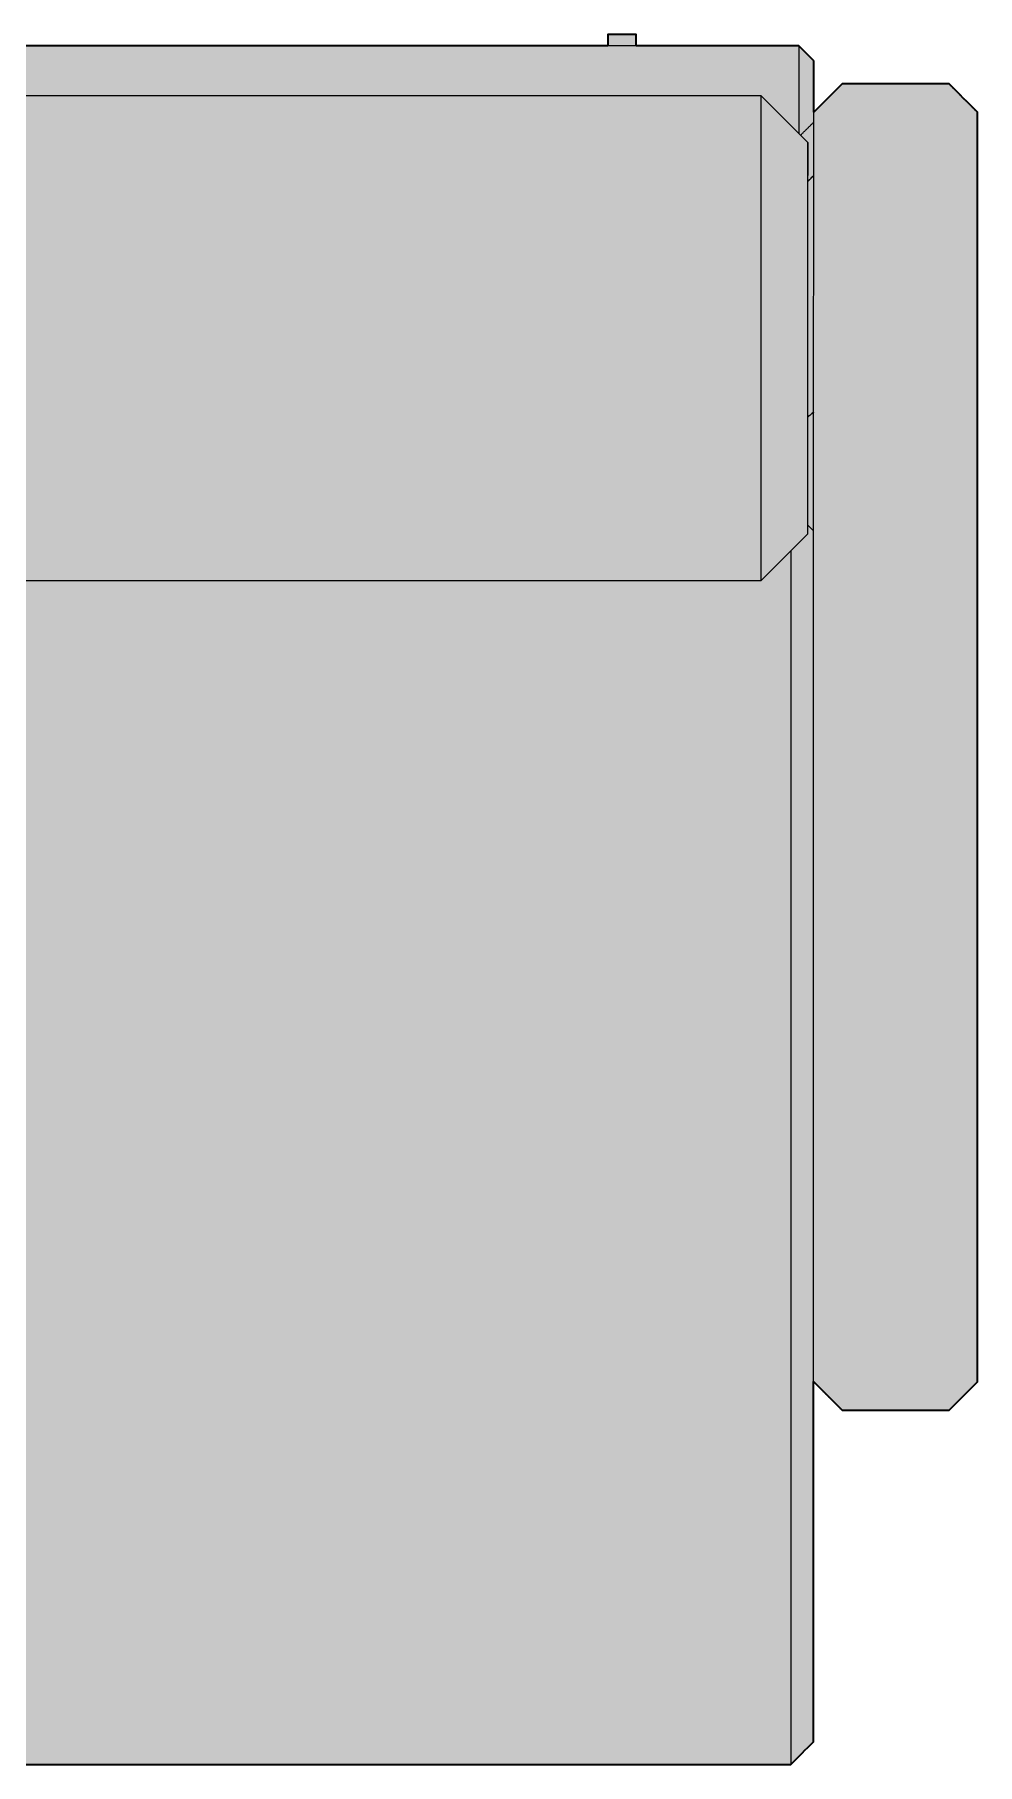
# Model space of a CAD drawing. Header units: millimetres. Extents: x 0 to 6384, y -1474 to 740.
# Drawn here: x 5882 to 6384, y -1472 to -551 of the extents above; entities that cross this region are included whole.
import ezdxf

# ---------------------------------------------------------------- set-up
doc = ezdxf.new("R2010")
doc.units = ezdxf.units.MM
doc.layers.add('Blocks', color=7, linetype='Continuous')
doc.layers.add('Blocks$Fill', color=7, linetype='Continuous', true_color=0xffffff)
doc.layers.add('Blocks$Inner', color=7, linetype='Continuous', lineweight=25, true_color=0x007f00)
doc.layers.add('Blocks$Outline', color=7, linetype='Continuous', lineweight=35, true_color=0xff3f3f)

# ---------------------------------------------------------------- blocks, each defined once
blk = doc.blocks.new('Lissoni Sofa Top')
at = {"layer": 'Blocks$Fill'}
blk.add_hatch(color=256, dxfattribs=at).paths.add_polyline_path([(-887.61, 0), (-875.61, -12), (-12, -12), (0, 0), (0, 0), (0, 191.72), (15.23, 176.49), (72.23, 176.49), (87.23, 191.49), (87.23, 191.5), (87.23, 867.08), (72.23, 882.07), (15.23, 882.07), (0.2, 867.05), (0.23, 894.39), (-7.77, 902.39), (-94.32, 902.39), (-94.32, 908.29), (-109.32, 908.29), (-109.32, 902.39), (-1338.23, 902.39), (-1338.23, 908.32), (-1353.23, 908.32), (-1353.23, 902.39), (-2554.32, 902.39), (-2554.32, 908.29), (-2569.32, 908.29), (-2569.32, 902.39), (-2655.87, 902.39), (-2663.87, 894.39), (-2663.85, 867.05), (-2678.87, 882.07), (-2735.87, 882.07), (-2750.87, 867.08), (-2750.87, 867.05), (-2750.87, 191.62), (-2750.87, 191.59), (-2750.87, 191.49), (-2735.87, 176.49), (-2678.87, 176.49), (-2663.64, 191.72), (-2663.64, 12.81), (-2663.64, 0), (-2651.64, -12), (-1788.04, -12), (-1776.04, 0), (-1775.63, 0), (-1763.63, -12), (-900.02, -12), (-888.02, 0)], flags=0)
at = {"layer": 'Blocks$Inner'}
for p, q in [((-859.62, 875.91), (-27.98, 875.91)), ((-2.98, 647.28), (0, 644.3))]:
    blk.add_line(p, q, dxfattribs=at)
for points in [[(0, 644.28), (0.23, 894.39), (-7.77, 902.39), (-2655.87, 902.39), (-2663.87, 894.39), (-2663.64, 644.28)], [(-109.32, 902.17), (-109.32, 908.29), (-94.32, 908.29), (-94.32, 902.17)], [(-2.98, 850.91), (-27.98, 875.91), (-27.98, 617.76), (-2.98, 642.76)], [(0.23, 833.41), (-1.77, 831.44), (-2.98, 830.25)], [(-27.98, 617.76), (-859.62, 617.76), (-884.62, 642.76)], [(-887.61, 0), (-875.61, -12), (-12, -12), (0, 0)]]:
    blk.add_lwpolyline(points, dxfattribs=at)
for points, knots in [([(-7.77, 902.37), (-7.77, 902.32), (-7.77, 902.13), (-7.77, 901.37), (-7.77, 900.33), (-7.77, 899.06), (-7.78, 897.22), (-7.78, 895.09), (-7.77, 893.16), (-7.77, 891.27), (-7.77, 889.27), (-7.77, 887.09), (-7.77, 884.13), (-7.77, 880.31), (-7.77, 875.64), (-7.77, 870.92), (-7.77, 866.42), (-7.77, 863.34), (-7.77, 861.25), (-7.77, 859.34), (-7.77, 857.45), (-7.77, 856.17), (-7.77, 855.71)], [0.2222222, 0.2222222, 0.2222222, 0.2222222, 0.25, 0.2777778, 0.2916667, 0.3055556, 0.3333333, 0.3611111, 0.3888889, 0.4166667, 0.4444444, 0.4722222, 0.5, 0.5555556, 0.6111111, 0.6666667, 0.7222222, 0.7777778, 0.8055556, 0.8333333, 0.8888889, 0.9322065, 0.9322065, 0.9322065, 0.9322065]), ([(87.23, 191.62), (87.23, 866.5), (87.23, 866.6), (87.23, 866.7), (87.23, 866.8), (87.23, 866.91), (87.23, 867), (87.23, 867.06), (87.23, 867.07), (87.23, 867.08)], [105.363855, 105.363855, 105.363855, 105.363855, 124.311119, 124.824429, 125.337738, 126.426208, 127.514677, 128.603147, 129.691616, 129.691616, 129.691616, 129.691616]), ([(-2.98, 777.36), (-2.98, 779.4), (-2.98, 783.53), (-2.98, 788.78), (-2.98, 793.05), (-2.98, 796.27), (-2.98, 799.49), (-2.98, 802.68), (-2.98, 805.87), (-2.98, 808.52), (-2.98, 810.37), (-2.98, 811.43), (-2.98, 812.17), (-2.98, 812.87), (-2.98, 813.53), (-2.98, 814.19), (-2.98, 815.01), (-2.98, 816), (-2.98, 817.09), (-2.98, 818.11), (-2.98, 819.02), (-2.98, 819.86), (-2.98, 820.61), (-2.98, 821.29), (-2.98, 821.79), (-2.98, 822.16), (-2.98, 822.39), (-2.98, 822.6), (-2.98, 822.89), (-2.98, 823.27), (-2.98, 823.8), (-2.98, 824.38), (-2.98, 825.07), (-2.98, 825.82), (-2.98, 826.69), (-2.98, 827.61), (-2.98, 828.45), (-2.98, 829.13), (-2.98, 829.68), (-2.98, 830.22), (-2.98, 830.79), (-2.98, 831.38), (-2.98, 832), (-2.98, 832.61), (-2.98, 833.84), (-2.98, 835.67), (-2.98, 837.63), (-2.98, 839.08), (-2.98, 840), (-2.98, 840.85), (-2.98, 841.58), (-2.98, 842.26), (-2.98, 842.84), (-2.98, 843.37), (-2.98, 843.75), (-2.98, 844.03), (-2.98, 844.19), (-2.98, 844.35), (-2.98, 844.49), (-2.98, 844.62), (-2.98, 844.76), (-2.98, 844.89), (-2.98, 845.08), (-2.98, 845.32), (-2.98, 845.63), (-2.98, 845.96), (-2.98, 846.3), (-2.98, 846.64), (-2.98, 846.98), (-2.98, 847.31), (-2.98, 847.65), (-2.98, 847.99), (-2.98, 848.33), (-2.98, 848.66), (-2.98, 849.31), (-2.98, 850.1), (-2.98, 850.75), (-2.98, 850.99), (-2.98, 850.83), (-2.98, 850.6), (-2.98, 850.48), (-2.98, 850.36), (-2.98, 850.27), (-2.98, 850.17), (-2.98, 849.93), (-2.98, 849.49), (-2.98, 848.76), (-2.98, 847.89), (-2.98, 847.05), (-2.98, 846.44), (-2.98, 846.06), (-2.98, 845.75), (-2.98, 845.41), (-2.98, 844.92), (-2.98, 844.02), (-2.98, 842.71), (-2.98, 841.13), (-2.98, 839.58), (-2.98, 837.95), (-2.98, 836.28), (-2.98, 834.74), (-2.98, 833.8), (-2.98, 833.4)], [471.464681, 471.464681, 471.464681, 471.464681, 477.967744, 484.470806, 487.759668, 491.04853, 494.282221, 497.515911, 500.700118, 503.884324, 505.466619, 506.257767, 507.048915, 507.704471, 508.360027, 509.015584, 509.67114, 510.829706, 511.988272, 512.952472, 513.916672, 514.72664, 515.536608, 516.18867, 516.840732, 517.097833, 517.354934, 517.561325, 517.767716, 518.286857, 518.805997, 519.5069, 520.207802, 521.128968, 522.050133, 523.160397, 524.27066, 524.889591, 525.508521, 526.127452, 526.746383, 527.443844, 528.141305, 528.838767, 529.536228, 532.289879, 535.043529, 536.16006, 537.276591, 538.19005, 539.10351, 539.854681, 540.605852, 541.210634, 541.815417, 542.048904, 542.28239, 542.471849, 542.661308, 542.85067, 543.040033, 543.229395, 543.418757, 543.885041, 544.351325, 544.926524, 545.501722, 546.158558, 546.815393, 547.510248, 548.205102, 549.020712, 549.836321, 550.725471, 551.614621, 555.37526, 559.1359, 563.23653, 567.337161, 568.366469, 569.395777, 569.934306, 570.472836, 571.000663, 571.52849, 574.073267, 576.618043, 579.641709, 582.665375, 584.335547, 585.170633, 586.005719, 587.091702, 588.177685, 590.349651, 594.958987, 599.568322, 604.177657, 608.786992, 614.341478, 619.895965, 624.112411, 624.112411, 624.112411, 624.112411]), ([(-2.98, 830.25), (-2.58, 830.65), (-1.51, 831.7), (-0.44, 832.75), (0.23, 833.41)], [0.5992224, 0.5992224, 0.5992224, 0.5992224, 0.749966, 1, 1, 1, 1]), ([(-2.98, 654.65), (-2.98, 654.91), (-2.98, 655.67), (-2.98, 656.69), (-2.98, 657.7), (-2.98, 658.4), (-2.98, 659.03), (-2.98, 659.78), (-2.98, 661.27), (-2.98, 663.46), (-2.98, 666.15), (-2.98, 668.83), (-2.98, 671.06), (-2.98, 672.84), (-2.98, 673.9), (-2.98, 674.69), (-2.98, 675.38), (-2.98, 676.26), (-2.98, 677.33), (-2.98, 678.42), (-2.98, 679.52), (-2.98, 680.63), (-2.98, 681.75), (-2.98, 683.26), (-2.98, 685.12), (-2.98, 687.32), (-2.98, 689.45), (-2.98, 691.57), (-2.98, 693.68), (-2.98, 695.8), (-2.98, 697.89), (-2.98, 699.94), (-2.98, 701.97), (-2.98, 704.04), (-2.98, 705.64), (-2.98, 706.72), (-2.98, 707.24), (-2.98, 707.77), (-2.98, 708.44), (-2.98, 709.26), (-2.98, 710.46), (-2.98, 711.92), (-2.98, 713.66), (-2.98, 715.45), (-2.98, 716.97), (-2.98, 718.21), (-2.98, 719.13), (-2.98, 720.06), (-2.98, 721.3), (-2.98, 722.88), (-2.98, 724.82), (-2.98, 726.81), (-2.98, 728.81), (-2.98, 730.83), (-2.98, 732.84), (-2.98, 734.87), (-2.98, 736.6), (-2.98, 738), (-2.98, 739.08), (-2.98, 740.16), (-2.98, 741.22), (-2.98, 742.24), (-2.98, 743.25), (-2.98, 744.26), (-2.98, 745.22), (-2.98, 746.14), (-2.98, 747.02), (-2.98, 747.9), (-2.98, 748.76), (-2.98, 749.59), (-2.98, 750.25), (-2.98, 750.77), (-2.98, 751.13), (-2.98, 751.47), (-2.98, 752.15), (-2.98, 753.22), (-2.98, 754.78), (-2.98, 756.45), (-2.98, 757.96), (-2.98, 759.05), (-2.98, 759.71), (-2.98, 760.15), (-2.98, 760.55), (-2.98, 761.01), (-2.98, 761.56), (-2.98, 762.21), (-2.98, 762.84), (-2.98, 763.47), (-2.98, 764.26), (-2.98, 765.21), (-2.98, 766.07), (-2.98, 766.65), (-2.98, 766.97), (-2.98, 767.28), (-2.98, 767.63), (-2.98, 768.02), (-2.98, 768.59), (-2.98, 769.64), (-2.98, 771.18), (-2.98, 773.85), (-2.98, 775.93), (-2.98, 777.36)], [221.865732, 221.865732, 221.865732, 221.865732, 224.009467, 228.076707, 230.17207, 232.267433, 233.825996, 235.384559, 238.501685, 246.326774, 254.151862, 261.976951, 269.80204, 273.522832, 277.243624, 278.674581, 280.105538, 282.967452, 285.895129, 288.822807, 291.750485, 294.678162, 297.663028, 300.647894, 306.617625, 312.30523, 317.992835, 323.576474, 329.160114, 334.743753, 340.327393, 345.470093, 350.612794, 355.755495, 360.898196, 362.12255, 363.346905, 364.57126, 365.795614, 367.945729, 370.095844, 373.745549, 377.395254, 380.999476, 384.603699, 386.350581, 388.097463, 389.799292, 391.501121, 394.87612, 398.251119, 401.626119, 405.001118, 408.228367, 411.455615, 414.682864, 417.910113, 419.618198, 421.326284, 423.034369, 424.742455, 426.343429, 427.944404, 429.545378, 431.146353, 432.509329, 433.872305, 435.235281, 436.598256, 437.755424, 438.912591, 439.464141, 440.015692, 440.447652, 440.879612, 442.843051, 444.806489, 447.073325, 449.34016, 450.581324, 451.201906, 451.822488, 452.253181, 452.683875, 453.545262, 454.323439, 455.101616, 455.879793, 456.65797, 457.989924, 459.321877, 459.687713, 460.053549, 460.419385, 460.785222, 461.268651, 461.752081, 462.718941, 464.807179, 466.895418, 471.464681, 471.464681, 471.464681, 471.464681]), ([(-2.98, 704.9), (-2.58, 705.23), (-1.51, 706.1), (-0.44, 706.98), (0.23, 707.54)], [0.5992605, 0.5992605, 0.5992605, 0.5992605, 0.75, 1, 1, 1, 1]), ([(0.23, 707.53), (-0.44, 706.99), (-1.51, 706.12), (-2.58, 705.25), (-2.98, 704.92)], [0.0000004, 0.0000004, 0.0000004, 0.0000004, 0.25, 0.4007402, 0.4007402, 0.4007402, 0.4007402]), ([(-2.98, 642.76), (-2.98, 649.36), (-2.98, 649.76), (-2.98, 650.35), (-2.98, 650.82), (-2.98, 651.2), (-2.98, 651.57), (-2.98, 652.65), (-2.98, 654.47), (-2.98, 657.07), (-2.98, 659.76), (-2.98, 662.57), (-2.98, 664.64), (-2.98, 665.89), (-2.98, 666.23), (-2.98, 666.54), (-2.98, 666.83), (-2.98, 667.02), (-2.98, 667.12)], [328.868226, 328.868226, 328.868226, 328.868226, 331.166923, 333.068052, 334.96918, 335.904658, 336.840136, 338.711091, 346.412445, 353.736466, 361.060486, 367.623339, 374.186193, 374.944488, 375.702783, 376.321177, 376.939572, 377.525285, 377.525285, 377.525285, 377.525285]), ([(0, 12.81), (0, 12.99), (0, 13.34), (0, 13.84), (0, 14.31), (0, 14.75), (0, 15.2), (0, 15.94), (0, 17.01), (0, 18.06), (0, 18.77), (0, 19.13), (0, 19.55), (0, 20.18), (0, 21), (0, 22.1), (0, 23.3), (0, 24.6), (0, 25.93), (0, 28.93), (0, 32.69), (0, 37.26), (0, 40.87), (0, 44.65), (0, 48.61), (0, 52.63), (0, 58.29), (0, 65.68), (0, 72.46), (0, 76.9), (0, 78.97), (0, 81.03), (0, 83.7), (0, 86.96), (0, 90.85), (0, 94.78), (0, 98.81), (0, 102.21), (0, 105), (0, 109.35), (0, 115.96), (0, 123.33), (0, 128.46), (0, 131.35), (0, 133.47), (0, 135.52), (0, 138.17), (0, 141.51), (0, 145.53), (0, 149.56), (0, 153.59), (0, 158.9), (0, 164.17), (0, 169.4), (0, 172.69), (0, 175.33), (0, 177.99), (0, 180.65), (0, 183.32), (0, 185.32), (0, 187.33), (0, 191.3), (0, 197.24), (0, 205.11), (0, 212.95), (0, 219.42), (0, 224.58), (0, 228.43), (0, 232.27), (0, 237.41), (0, 243.82), (0, 254.08), (0, 264.37), (0, 274.68), (0, 282.45), (0, 290.23), (0, 298.02), (0, 305.83), (0, 313.68), (0, 321.56), (0, 328.16), (0, 333.44), (0, 337.43), (0, 341.42), (0, 346.72), (0, 353.33), (0, 361.2), (0, 367.72), (0, 372.91), (0, 376.77), (0, 380.61), (0, 384.43), (0, 388.25), (0, 393.36), (0, 399.76), (0, 407.46), (0, 415.16), (0, 422.91), (0, 430.73), (0, 437.31), (0, 442.58), (0, 446.55), (0, 450.51), (0, 455.75), (0, 462.29), (0, 470.12), (0, 477.94), (0, 484.44), (0, 489.65), (0, 493.55), (0, 497.44), (0, 502.59), (0, 508.98), (0, 519.06), (0, 529.06), (0, 537.75), (0, 542.04), (0, 544.48), (0, 548.15), (0, 553.65), (0, 559.77), (0, 564.65), (0, 568.29), (0, 571.91), (0, 576.56), (0, 581.13), (0, 585.63), (0, 588.33), (0, 590.37), (0, 591.73), (0, 593.09), (0, 594.39), (0, 595.62), (0, 597.18), (0, 599.09), (0, 601.35), (0, 603.54), (0, 605.66), (0, 608.66), (0, 612.53), (0, 616.14), (0, 618.64), (0, 619.89), (0, 620.96), (0, 621.98), (0, 623.13), (0, 624.82), (0, 626.91), (0, 629.08), (0, 630.94), (0, 632.21), (0, 633.02), (0, 633.43), (0, 633.69), (0, 633.89), (0, 634.05), (0, 634.2), (0, 634.48), (0, 634.87), (0, 635.34), (0, 635.77), (0, 636.11), (0, 636.38), (0, 636.57), (0, 636.76), (0, 636.95), (0, 637.13), (0, 637.5), (0, 638.02), (0, 638.63), (0, 639.16), (0, 639.52), (0, 639.79), (0, 639.97), (0, 640.15), (0, 640.33), (0, 640.53), (0, 640.72), (0, 640.91), (0, 641.27), (0, 641.63), (0, 641.98), (0, 642.22), (0, 642.43), (0, 642.69), (0, 642.91), (0, 643.08), (0, 643.21), (0, 643.31), (0, 643.44), (0, 643.55), (0, 643.64), (0, 643.72), (0, 643.8), (0, 643.89), (0, 643.98), (0, 644.1), (0, 644.24), (0, 644.3), (0, 644.3), (0, 644.3), (0, 644.29), (0, 644.28)], [995.787257, 995.787257, 995.787257, 995.787257, 996.679504, 997.571751, 998.306605, 999.041458, 999.776312, 1000.511166, 1002.74259, 1004.974014, 1005.463845, 1005.953675, 1006.617311, 1007.280946, 1008.679421, 1010.077897, 1011.75498, 1013.432063, 1015.109147, 1016.78623, 1024.627537, 1028.548191, 1032.468844, 1036.732263, 1040.995682, 1045.259101, 1049.52252, 1058.803402, 1068.084284, 1070.158353, 1072.232423, 1074.306492, 1076.380562, 1080.244977, 1084.109392, 1088.066389, 1092.023386, 1096.200268, 1098.288709, 1100.37715, 1109.256681, 1118.136211, 1122.491423, 1124.669028, 1126.846634, 1128.848275, 1130.849916, 1134.853198, 1138.924708, 1142.996217, 1147.067727, 1151.139236, 1159.101434, 1163.082533, 1167.063632, 1169.0831, 1171.102568, 1175.141504, 1177.166986, 1179.192468, 1181.21795, 1183.243432, 1191.203604, 1199.163776, 1206.978071, 1214.792366, 1218.652261, 1222.512155, 1226.372049, 1230.231944, 1237.953303, 1245.674662, 1261.117381, 1268.901104, 1276.684827, 1284.46855, 1292.252273, 1300.082863, 1307.913454, 1315.81972, 1323.725986, 1327.703737, 1331.681488, 1335.680712, 1339.679936, 1347.601543, 1355.523151, 1363.318715, 1367.216497, 1371.114279, 1374.936111, 1378.757944, 1382.579776, 1386.401609, 1394.099474, 1401.797338, 1409.495203, 1417.193068, 1425.074387, 1432.955705, 1436.934568, 1440.913432, 1444.875294, 1448.837155, 1456.702113, 1464.567071, 1472.428388, 1480.289705, 1484.225288, 1488.160871, 1492.085702, 1496.010534, 1503.731855, 1511.453177, 1526.524558, 1533.921797, 1537.584317, 1539.415577, 1541.246837, 1548.587896, 1555.928956, 1559.594108, 1563.25926, 1566.878572, 1570.497884, 1577.296741, 1580.696169, 1584.095598, 1585.469732, 1586.843865, 1588.217999, 1589.592133, 1590.767664, 1591.943194, 1594.294255, 1596.570078, 1598.845902, 1600.992112, 1603.138323, 1608.178513, 1613.218703, 1614.766583, 1616.314462, 1617.299668, 1618.284874, 1619.688129, 1621.091385, 1623.960944, 1626.830504, 1628.893672, 1630.956839, 1631.835477, 1632.274797, 1632.714116, 1632.952161, 1633.190207, 1633.428252, 1633.666297, 1634.517947, 1635.369596, 1636.180265, 1636.990933, 1637.406796, 1637.822658, 1638.228238, 1638.633818, 1639.039398, 1639.444977, 1641.062169, 1642.67936, 1643.98193, 1645.284499, 1645.891885, 1646.49927, 1647.106656, 1647.714042, 1648.473105, 1649.232169, 1649.991233, 1650.750297, 1653.877829, 1655.441595, 1657.005361, 1658.857624, 1660.709886, 1664.414411, 1666.585399, 1668.756387, 1670.927375, 1673.098364, 1677.63596, 1679.904758, 1682.173557, 1685.161707, 1688.149857, 1691.138007, 1694.126156, 1700.243358, 1706.36056, 1707.365381, 1708.370202, 1709.482648, 1709.482648, 1709.482648, 1709.482648]), ([(-12, 633.7), (-12, 633.22), (-12, 631.57), (-12, 628.9), (-12, 625.72), (-12, 621.68), (-12, 616.81), (-12, 611.05), (-12, 604.93), (-12, 598.76), (-12, 592.27), (-12, 585.16), (-12, 578.27), (-12, 571.35), (-12, 564.58), (-12, 557.74), (-12, 550.82), (-12, 541.77), (-12, 530.53), (-12, 517.08), (-12, 503.73), (-12, 490.36), (-12, 476.96), (-12, 463.49), (-12, 450), (-12, 436.61), (-12, 423.2), (-12, 409.7), (-12, 396.18), (-12, 382.55), (-12, 364.39), (-12, 342), (-12, 315.01), (-12, 287.89), (-12, 261.01), (-12, 233.99), (-12, 211.38), (-12, 193.49), (-12, 180.16), (-12, 166.86), (-12, 153.53), (-12, 140.04), (-12, 126.49), (-12, 113.05), (-12, 99.59), (-12, 86.02), (-12, 67.99), (-12, 50.37), (-12, 33.73), (-12, 23.98), (-12, 16.68), (-12, 12.43), (-12, 9.35), (-12, 7.21), (-12, 5.15), (-12, 3.79), (-12, 3.12)], [0.145544, 0.145544, 0.145544, 0.145544, 0.1473214, 0.1517857, 0.15625, 0.1607143, 0.1696429, 0.1785714, 0.1875, 0.1964286, 0.2053571, 0.2142857, 0.2232143, 0.2321429, 0.2410714, 0.25, 0.2589286, 0.2678571, 0.2857143, 0.3035714, 0.3214286, 0.3392857, 0.3571429, 0.375, 0.3928571, 0.4107143, 0.4285714, 0.4464286, 0.4642857, 0.4821429, 0.5, 0.5357143, 0.5714286, 0.6071429, 0.6428571, 0.6785714, 0.7142857, 0.7321429, 0.75, 0.7678571, 0.7857143, 0.8035714, 0.8214286, 0.8392857, 0.8571429, 0.875, 0.8928571, 0.9285714, 0.9464286, 0.9642857, 0.9732143, 0.9821429, 0.9866071, 0.9910714, 0.9955357, 1, 1, 1, 1]), ([(87.23, 191.49), (87.23, 191.49), (87.23, 191.5), (87.23, 191.52), (87.23, 191.56), (87.23, 191.59), (87.23, 191.61), (87.23, 191.62)], [99.426396, 99.426396, 99.426396, 99.426396, 100.356462, 101.612142, 102.867821, 104.283848, 105.363855, 105.363855, 105.363855, 105.363855]), ([(0, 0), (0, 0), (0, 0), (0, 0.02), (0, 0.1), (0, 0.38), (0, 0.85), (0, 1.4), (0, 1.75), (0, 2), (0, 2.26), (0, 2.5), (0, 2.77), (0, 3), (0, 3.2), (0, 3.34), (0, 3.49), (0, 3.65), (0, 3.82), (0, 4), (0, 4.21), (0, 4.67), (0, 5.46), (0, 6.5), (0, 7.4), (0, 8.09), (0, 8.81), (0, 10.32), (0, 11.68), (0, 12.81)], [946.666883, 946.666883, 946.666883, 946.666883, 947.336518, 948.158481, 951.520014, 954.881547, 961.604613, 964.903642, 966.553156, 968.20267, 969.5675, 970.932329, 972.297159, 973.661989, 974.268439, 974.87489, 975.48134, 976.087791, 976.695903, 977.304014, 977.986209, 978.668404, 981.560663, 984.452923, 985.890899, 987.328876, 988.678415, 990.027954, 995.787257, 995.787257, 995.787257, 995.787257]), ([(-12, 3.12), (-12, 1.55), (-12, -1.48), (-12, -5.31), (-12, -8.07), (-12, -9.64), (-12, -10.88), (-12, -11.72), (-12, -11.98), (-12, -12), (-12, -12)], [1, 1, 1, 1, 1.01041667, 1.02083333, 1.03125, 1.04166667, 1.05208333, 1.0625, 1.07291667, 1.0747609, 1.0747609, 1.0747609, 1.0747609])]:
    blk.add_open_spline(points, degree=3, knots=knots, dxfattribs=at)
for points, degree in [([(15.23, 882.07), (0.2, 867.05)], 1), ([(72.23, 882.07), (15.23, 882.07)], 1), ([(87.23, 867.08), (72.23, 882.07)], 1), ([(0.2, 867.05), (0.2, 867.05)], 1), ([(-27.98, 617.77), (-27.98, 617.76), (-27.98, 617.76), (-27.98, 617.76)], 3), ([(0, 191.72), (15.23, 176.49)], 1), ([(72.23, 176.49), (87.23, 191.49)], 1), ([(15.23, 176.49), (72.23, 176.49)], 1)]:
    blk.add_open_spline(points, degree=degree, dxfattribs=at)
blk.add_rational_spline([(-6.89, 854.82), (-3.33, 858.3), (0.23, 861.79)], [0.948017167384, 0.947641220741, 0.947266770291], degree=2, dxfattribs=at)
at = {"layer": 'Blocks$Outline'}
for points in [[(-109.32, 902.39), (-1338.23, 902.39)], [(-94.32, 902.39), (-94.32, 908.29), (-109.32, 908.29), (-109.32, 902.39)], [(0.23, 894.39), (-7.77, 902.39), (-94.32, 902.39)], [(0.2, 867.05), (0.23, 894.39)]]:
    blk.add_lwpolyline(points, dxfattribs=at)
for points, knots in [([(0, 191.72), (5.08, 186.64), (10.15, 181.57), (15.23, 176.49), (34.23, 176.49), (53.23, 176.49), (72.23, 176.49), (77.23, 181.49), (82.23, 186.49), (87.23, 191.49), (87.23, 191.49), (87.23, 191.5), (87.23, 191.52), (87.23, 191.56), (87.23, 191.59), (87.23, 191.61), (87.23, 191.62), (87.23, 866.5), (87.23, 866.6), (87.23, 866.7), (87.23, 866.8), (87.23, 866.91), (87.23, 867), (87.23, 867.06), (87.23, 867.07), (87.23, 867.08), (82.23, 872.08), (77.23, 877.07), (72.23, 882.07), (53.23, 882.07), (34.23, 882.07), (15.23, 882.07), (10.22, 877.07), (5.21, 872.06), (0.2, 867.05)], [0, 0, 0, 0, 21.213205, 21.213205, 21.213205, 78.213202, 78.213202, 78.213202, 99.426396, 99.426396, 99.426396, 100.356462, 101.612142, 102.867821, 104.283848, 105.363855, 105.363855, 105.363855, 124.311119, 124.824429, 125.337738, 126.426208, 127.514677, 128.603147, 129.691616, 129.691616, 129.691616, 150.904866, 150.904866, 150.904866, 207.904807, 207.904807, 207.904807, 229.118057, 229.118057, 229.118057, 229.118057]), ([(-887.61, 0), (-883.61, -4), (-879.61, -8), (-875.61, -12), (-587.74, -12), (-299.87, -12), (-12, -12), (-8, -8), (-4, -4), (0, 0), (0, 0), (0, 0), (0, 0.02), (0, 0.1), (0, 0.38), (0, 0.85), (0, 1.4), (0, 1.75), (0, 2), (0, 2.26), (0, 2.5), (0, 2.77), (0, 3), (0, 3.2), (0, 3.34), (0, 3.49), (0, 3.65), (0, 3.82), (0, 4), (0, 4.21), (0, 4.67), (0, 5.46), (0, 6.5), (0, 7.4), (0, 8.09), (0, 8.81), (0, 10.32), (0, 11.68), (0, 12.81), (0, 12.99), (0, 13.34), (0, 13.84), (0, 14.31), (0, 14.75), (0, 15.2), (0, 15.94), (0, 17.01), (0, 18.06), (0, 18.77), (0, 19.13), (0, 19.55), (0, 20.18), (0, 21), (0, 22.1), (0, 23.3), (0, 24.6), (0, 25.93), (0, 28.93), (0, 32.69), (0, 37.26), (0, 40.87), (0, 44.65), (0, 48.61), (0, 52.63), (0, 58.29), (0, 65.68), (0, 72.46), (0, 76.9), (0, 78.97), (0, 81.03), (0, 83.7), (0, 86.96), (0, 90.85), (0, 94.78), (0, 98.81), (0, 102.21), (0, 105), (0, 109.35), (0, 115.96), (0, 123.33), (0, 128.46), (0, 131.35), (0, 133.47), (0, 135.52), (0, 138.17), (0, 141.51), (0, 145.53), (0, 149.56), (0, 153.59), (0, 158.9), (0, 164.17), (0, 169.4), (0, 172.69), (0, 175.33), (0, 177.99), (0, 180.65), (0, 183.32), (0, 185.32), (0, 187.33), (0, 189.46), (0, 190.93), (0, 191.72)], [49.120374, 49.120374, 49.120374, 49.120374, 66.090952, 66.090952, 66.090952, 929.696304, 929.696304, 929.696304, 946.666883, 946.666883, 946.666883, 947.336518, 948.158481, 951.520014, 954.881547, 961.604613, 964.903642, 966.553156, 968.20267, 969.5675, 970.932329, 972.297159, 973.661989, 974.268439, 974.87489, 975.48134, 976.087791, 976.695903, 977.304014, 977.986209, 978.668404, 981.560663, 984.452923, 985.890899, 987.328876, 988.678415, 990.027954, 995.787257, 995.787257, 995.787257, 996.679504, 997.571751, 998.306605, 999.041458, 999.776312, 1000.511166, 1002.74259, 1004.974014, 1005.463845, 1005.953675, 1006.617311, 1007.280946, 1008.679421, 1010.077897, 1011.75498, 1013.432063, 1015.109147, 1016.78623, 1024.627537, 1028.548191, 1032.468844, 1036.732263, 1040.995682, 1045.259101, 1049.52252, 1058.803402, 1068.084284, 1070.158353, 1072.232423, 1074.306492, 1076.380562, 1080.244977, 1084.109392, 1088.066389, 1092.023386, 1096.200268, 1098.288709, 1100.37715, 1109.256681, 1118.136211, 1122.491423, 1124.669028, 1126.846634, 1128.848275, 1130.849916, 1134.853198, 1138.924708, 1142.996217, 1147.067727, 1151.139236, 1159.101434, 1163.082533, 1167.063632, 1169.0831, 1171.102568, 1175.141504, 1177.166986, 1179.192468, 1181.21795, 1183.243432, 1185.639648, 1185.639648, 1185.639648, 1185.639648])]:
    blk.add_open_spline(points, degree=3, knots=knots, dxfattribs=at)

msp = doc.modelspace()

# ---------------------------------------------------------------- block references
at = {"layer": 'Blocks'}
msp.add_blockref('Lissoni Sofa Top', (6296.5, -1459.77), dxfattribs=at)

doc.saveas('drawing.dxf')
